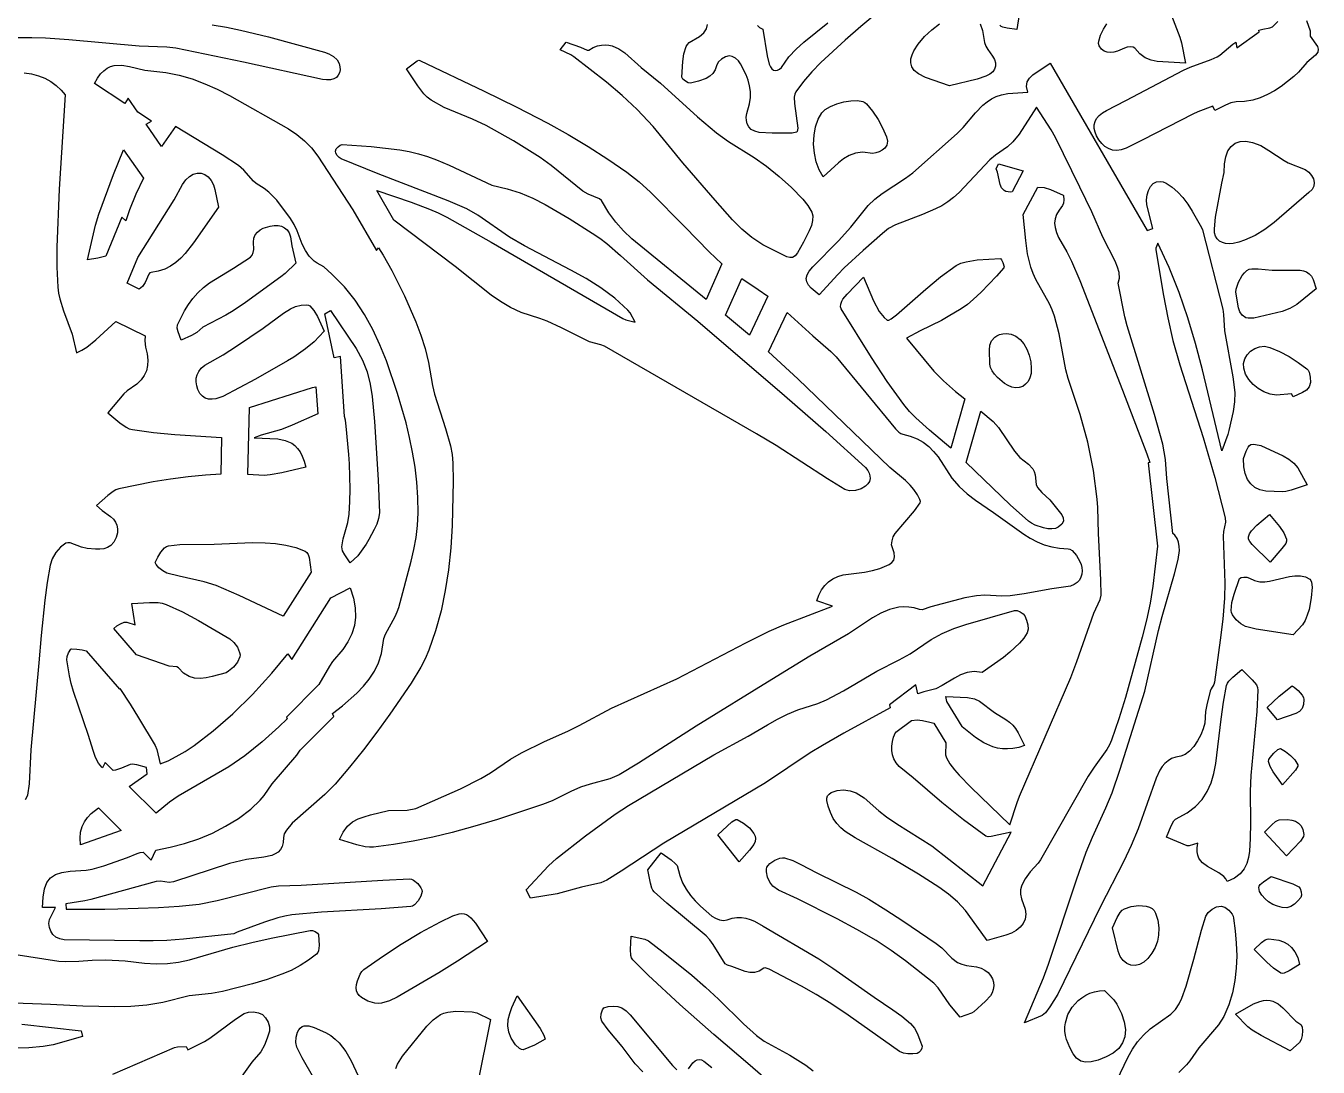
# Model space of a CAD drawing. Header units: centimetres. Extents: x 3.3 to 18.4, y 1.6 to 29.8.
# Drawn here: x 10.59 to 18.36, y 12.66 to 18.92 of the extents above; entities that cross this region are included whole.
import ezdxf

# ---------------------------------------------------------------- set-up
doc = ezdxf.new("R2010")
doc.units = ezdxf.units.CM
doc.layers.add('CUT', color=7, linetype='Continuous')

msp = doc.modelspace()

# ---------------------------------------------------------------- linework, layer by layer
at = {"layer": 'CUT'}
for points in [[(17.386929, 19.208601), (17.524216, 18.850895), (17.534349, 18.816867), (17.558111, 18.695972), (17.388584, 18.705497), (17.350855, 18.713049), (17.315609, 18.727305), (17.283157, 18.750586), (17.253812, 18.78521), (17.243642, 18.790849), (17.226684, 18.792685), (17.207831, 18.790998), (17.191975, 18.786067), (17.14879, 18.767396), (17.127255, 18.76144), (17.106404, 18.758881), (17.086719, 18.760573), (17.068685, 18.767373), (17.052784, 18.780137), (17.039499, 18.799722), (17.035972, 18.812474), (17.036315, 18.827875), (17.046171, 18.863496), (17.064181, 18.900327), (17.085457, 18.932109)], [(15.701507, 18.995062), (15.60582, 18.916225), (15.512413, 18.834432), (15.364563, 18.698337), (15.310879, 18.642919), (15.260836, 18.584592), (15.215864, 18.523054), (15.209192, 18.508479), (15.206141, 18.491485), (15.207731, 18.452392), (15.227365, 18.30348), (15.223526, 18.284589), (15.219878, 18.280626), (15.194127, 18.27469), (15.171035, 18.273863), (15.07215, 18.273712), (14.995595, 18.278758), (14.968149, 18.285475), (14.947305, 18.296946), (14.932439, 18.312221), (14.922928, 18.330347), (14.918147, 18.350373), (14.917472, 18.371347), (14.92028, 18.392317), (14.936966, 18.450857), (14.942215, 18.487948), (14.942247, 18.523785), (14.937613, 18.558551), (14.928866, 18.592424), (14.916557, 18.625587), (14.883463, 18.690505), (14.869946, 18.708274), (14.851844, 18.724511), (14.8322, 18.735976), (14.814057, 18.739428), (14.791925, 18.733154), (14.769196, 18.72019), (14.750488, 18.703259), (14.740421, 18.685082), (14.73023, 18.655689), (14.715766, 18.63308), (14.697788, 18.616084), (14.677052, 18.60353), (14.63034, 18.587067), (14.581691, 18.574326), (14.568097, 18.576599), (14.551092, 18.586307), (14.536635, 18.599048), (14.530685, 18.610418), (14.534887, 18.705419), (14.541819, 18.751722), (14.555404, 18.795157), (14.563251, 18.807762), (14.574534, 18.818732), (14.635616, 18.85635), (14.662837, 18.87847), (14.677546, 18.901569), (14.684171, 18.927226)], [(16.557312, 18.986836), (16.544377, 18.896827), (16.486171, 18.904744), (16.459772, 18.910862), (16.449202, 18.916024), (16.441131, 18.923182)], [(11.70655, 18.925408), (11.791776, 18.911423), (11.876566, 18.894318), (12.045153, 18.853229), (12.380524, 18.76088), (12.407692, 18.750502), (12.434498, 18.734384), (12.456629, 18.714381), (12.469775, 18.692346), (12.474276, 18.672724), (12.474917, 18.654071), (12.471623, 18.636964), (12.464319, 18.621977), (12.45293, 18.609687), (12.437379, 18.60067), (12.417591, 18.595501), (12.393492, 18.594756), (12.370135, 18.597723), (11.89374, 18.701229), (11.486361, 18.785134), (11.432229, 18.792148), (11.266572, 18.797522), (10.844476, 18.835226), (10.703629, 18.84516), (10.621434, 18.847846), (10.539015, 18.847098)], [(14.983819, 18.921666), (14.997216, 18.909478), (15.017604, 18.899865), (15.043204, 18.739521), (15.055103, 18.690007), (15.062043, 18.67292), (15.071156, 18.660924), (15.081835, 18.653762), (15.093473, 18.651174), (15.105463, 18.652903), (15.117198, 18.65869), (15.12807, 18.668277), (15.173604, 18.733727), (15.21633, 18.779646), (15.263413, 18.821043), (15.408412, 18.936919)], [(16.323014, 18.931246), (16.337473, 18.891028), (16.349689, 18.819879), (16.357609, 18.797648), (16.368707, 18.776824), (16.398598, 18.738051), (16.409634, 18.71723), (16.415305, 18.696829), (16.415472, 18.677298), (16.409995, 18.659091), (16.398735, 18.642657), (16.381552, 18.628447), (16.358307, 18.616915), (16.304575, 18.599042), (16.13919, 18.558128), (15.994774, 18.608323), (15.95191, 18.630797), (15.926905, 18.651441), (15.912151, 18.67385), (15.906088, 18.697399), (15.90716, 18.721465), (15.913808, 18.745422), (15.924475, 18.768647), (15.951634, 18.810402), (15.989167, 18.854826), (16.031979, 18.895684), (16.078606, 18.932506)], [(18.286386, 18.952108), (18.307367, 18.888756), (18.307078, 18.857677), (18.35139, 18.795243), (18.355752, 18.779043), (18.352859, 18.761943), (18.340428, 18.743609), (18.287603, 18.699357), (18.236963, 18.640896), (18.209473, 18.614307), (18.132492, 18.555413), (18.092607, 18.529006), (18.051219, 18.505766), (18.007898, 18.486548), (17.962215, 18.472209), (17.91374, 18.463603), (17.862043, 18.461588), (17.830434, 18.456705), (17.798579, 18.443429), (17.734695, 18.410958), (17.721867, 18.43692), (17.631721, 18.402091), (17.602577, 18.388685), (17.302217, 18.233628), (17.201182, 18.183878), (17.17199, 18.173328), (17.144515, 18.169802), (17.118904, 18.172611), (17.095305, 18.181065), (17.073864, 18.194476), (17.054728, 18.212154), (17.038045, 18.233409), (17.023962, 18.257552), (17.014492, 18.280514), (17.009594, 18.302675), (17.009402, 18.323903), (17.014054, 18.344064), (17.023686, 18.363025), (17.038434, 18.380654), (17.058435, 18.396816), (17.083824, 18.411379), (17.200027, 18.470251), (17.545444, 18.653504), (17.586243, 18.671649), (17.713414, 18.716932), (17.748933, 18.733263), (17.765506, 18.743439), (17.842578, 18.809591), (17.860189, 18.821534), (17.867775, 18.788123), (18.002078, 18.882977), (17.999763, 18.89322), (18.022296, 18.899676), (18.064393, 18.907008), (18.081318, 18.914455), (18.113477, 18.944725)], [(10.575258, 18.636984), (10.619404, 18.630953), (10.661176, 18.619821), (10.700206, 18.60405), (10.736126, 18.584097), (10.768569, 18.560424), (10.797167, 18.533491), (10.821552, 18.503756), (10.785726, 17.936552), (10.7724, 17.588134), (10.771849, 17.468012), (10.777483, 17.348409), (10.782221, 17.312488), (10.79012, 17.27683), (10.812518, 17.206049), (10.863517, 17.064791), (10.89045, 16.953201), (10.922004, 16.969047), (10.951658, 16.987567), (11.006749, 17.03072), (11.126582, 17.141846), (11.303502, 17.054325), (11.300466, 17.025751), (11.304985, 16.986242), (11.314202, 16.946297), (11.318494, 16.909727), (11.317459, 16.876167), (11.310699, 16.845255), (11.297814, 16.816625), (11.278403, 16.789914), (11.252067, 16.764757), (11.195703, 16.724603), (11.175555, 16.705484), (11.078882, 16.591447), (11.151344, 16.531292), (11.188208, 16.505358), (11.207249, 16.496368), (11.226866, 16.491151), (11.353852, 16.474689), (11.481524, 16.462682), (11.762883, 16.443209), (11.757115, 16.222876), (11.665534, 16.218189), (11.560574, 16.208017), (11.456106, 16.193824), (11.35203, 16.176355), (11.144651, 16.134576), (11.127286, 16.128892), (11.11053, 16.119963), (11.077912, 16.094969), (11.009705, 16.034671), (11.043939, 16.003864), (11.095493, 15.968824), (11.111885, 15.952884), (11.124722, 15.935278), (11.133421, 15.915743), (11.137401, 15.894016), (11.136082, 15.869831), (11.12888, 15.842926), (11.114896, 15.814705), (11.097352, 15.794896), (11.076908, 15.782137), (11.05422, 15.77507), (11.029947, 15.772333), (11.004746, 15.772568), (10.954192, 15.776512), (10.919299, 15.784957), (10.851403, 15.809996), (10.837703, 15.8111), (10.8263, 15.80779), (10.794407, 15.783567), (10.765912, 15.751383), (10.743765, 15.714693), (10.730917, 15.676951), (10.713271, 15.571727), (10.699715, 15.465706), (10.676972, 15.252883), (10.664568, 15.087767), (10.616037, 14.565996), (10.605315, 14.360139), (10.595162, 14.292994), (10.589975, 14.278658), (10.581261, 14.265078)], [(17.142438, 12.573006), (17.212681, 12.719035), (17.238497, 12.765833), (17.268798, 12.810162), (17.304692, 12.850328), (17.345759, 12.886747), (17.470687, 12.97534), (17.498029, 13.004736), (17.519448, 13.037072), (17.536243, 13.071676), (17.561156, 13.145008), (17.608593, 13.305598), (17.653593, 13.479985), (17.679704, 13.565946), (17.693853, 13.587695), (17.717708, 13.607283), (17.745535, 13.621254), (17.771597, 13.626154), (17.794364, 13.618481), (17.818265, 13.60032), (17.837864, 13.57688), (17.844352, 13.56481), (17.847726, 13.553374), (17.857378, 13.477781), (17.863751, 13.402252), (17.866035, 13.326981), (17.863425, 13.252167), (17.855112, 13.178006), (17.84029, 13.104695), (17.818149, 13.032431), (17.787883, 12.961411), (17.756946, 12.91122), (17.638397, 12.773104), (17.584016, 12.695396), (17.56426, 12.671009), (17.517318, 12.624397)], [(10.513173, 13.337254), (10.782864, 13.294431), (10.822646, 13.292522), (10.903275, 13.294858), (10.984571, 13.300292), (11.065631, 13.302691), (11.182326, 13.296382), (11.298578, 13.283068), (11.368243, 13.277867), (11.436387, 13.28043), (11.503309, 13.289323), (11.569308, 13.30311), (11.830064, 13.378493), (11.945015, 13.40763), (12.060998, 13.433013), (12.294091, 13.479197), (12.308383, 13.478152), (12.32481, 13.472148), (12.338453, 13.463813), (12.344391, 13.455776), (12.348398, 13.387986), (12.345242, 13.357499), (12.340837, 13.345646), (12.333962, 13.337022), (12.285876, 13.300605), (12.234585, 13.267699), (12.180826, 13.239072), (12.125329, 13.215492), (12.037342, 13.18506), (11.94806, 13.158014), (11.767282, 13.111727), (11.701477, 13.100671), (11.568166, 13.086149), (11.408217, 13.046735), (11.312376, 13.030726), (11.216317, 13.022057), (11.120077, 13.019161), (10.927203, 13.024419), (10.734056, 13.033969), (10.186191, 13.054304)], [(15.049063, 12.57321), (14.94139, 12.667795), (14.722978, 12.85356), (14.517638, 13.033723), (14.327256, 13.210199), (14.235735, 13.301986), (14.228056, 13.313695), (14.223621, 13.328527), (14.221585, 13.364768), (14.22456, 13.444033), (14.306591, 13.427789), (14.32921, 13.416142), (14.416856, 13.348907), (14.58895, 13.210285), (14.672601, 13.138219), (14.749697, 13.066267), (14.900036, 12.918034), (14.978029, 12.847237), (15.024713, 12.81375), (15.178505, 12.728843), (15.275291, 12.668144), (15.319892, 12.634223)], [(11.107774, 12.615765), (11.479978, 12.774422), (11.496468, 12.778769), (11.550428, 12.78083), (11.559667, 12.761011), (11.65997, 12.812299), (11.691803, 12.831779), (11.845785, 12.944878), (11.899197, 12.978802), (11.924484, 12.987243), (11.954738, 12.988845), (11.984761, 12.984039), (12.009356, 12.973253), (12.027476, 12.954601), (12.041877, 12.928227), (12.050116, 12.899606), (12.04975, 12.874213), (12.03702, 12.831509), (12.019752, 12.789387), (11.997702, 12.750176), (11.945093, 12.686225), (11.874229, 12.588146)], [(12.810909, 12.649848), (12.820838, 12.674526), (12.8504, 12.722735), (12.995552, 12.903209), (13.035152, 12.942551), (13.079173, 12.973497), (13.099607, 12.982501), (13.12183, 12.988634), (13.170017, 12.994072), (13.269975, 12.990165), (13.297826, 12.984059), (13.380168, 12.943085), (13.298549, 12.544605)], [(14.296227, 12.628265), (14.249973, 12.676079), (14.170746, 12.781475), (14.087525, 12.881959), (14.048511, 12.933985), (14.04361, 12.953139), (14.045394, 12.978737), (14.051881, 13.001991), (14.061091, 13.014113), (14.087572, 13.021391), (14.116304, 13.024654), (14.144315, 13.0228), (14.168628, 13.014725), (14.195087, 12.996161), (14.218846, 12.972457), (14.473119, 12.667), (14.500078, 12.641942)], [(10.561678, 12.916474), (10.917622, 12.875887), (10.926041, 12.840733), (10.749358, 12.790604), (10.689748, 12.780392), (10.603063, 12.773409), (10.143921, 12.762559)], [(12.317334, 12.591485), (12.245944, 12.71355), (12.21504, 12.776742), (12.209007, 12.804491), (12.210909, 12.837153), (12.219745, 12.868347), (12.226451, 12.8814), (12.234517, 12.891693), (12.24635, 12.900704), (12.259113, 12.905572), (12.287335, 12.905288), (12.318985, 12.895673), (12.388129, 12.865448), (12.418432, 12.846788), (12.445203, 12.825829), (12.468868, 12.802825), (12.508581, 12.751697), (12.540983, 12.695437), (12.597486, 12.575652)], [(14.570242, 12.647437), (14.596554, 12.683129), (14.60948, 12.69533), (14.622214, 12.701826), (14.634953, 12.703244), (14.647895, 12.700209), (14.661237, 12.693347), (14.70936, 12.654359)]]:
    msp.add_lwpolyline(points, dxfattribs=at)
for points in [[(14.186104, 18.757057), (14.285385, 18.669707), (14.400536, 18.573855), (14.623795, 18.373154), (14.737864, 18.275792), (14.810873, 18.223333), (14.964957, 18.128351), (15.038066, 18.075991), (15.11506, 18.013346), (15.19001, 17.947381), (15.257429, 17.876242), (15.286601, 17.838153), (15.311834, 17.798076), (15.318008, 17.776323), (15.316406, 17.749589), (15.308491, 17.719136), (15.295724, 17.686221), (15.261482, 17.618051), (15.225375, 17.555158), (15.210738, 17.536507), (15.194919, 17.527265), (15.178172, 17.525591), (15.160751, 17.529644), (15.124898, 17.547576), (15.016351, 17.602538), (14.950506, 17.646613), (14.890445, 17.697001), (14.834763, 17.752139), (14.730918, 17.870414), (14.535206, 18.095013), (14.356837, 18.313336), (14.262176, 18.417064), (14.17193, 18.501237), (14.076412, 18.580196), (13.880514, 18.73306), (13.861402, 18.745775), (13.797398, 18.775574), (13.834335, 18.820922), (13.919934, 18.790493), (13.96078, 18.772819), (13.970224, 18.773541), (13.997049, 18.788372), (14.022425, 18.798449), (14.04646, 18.80418), (14.06926, 18.805976), (14.090932, 18.804247), (14.111582, 18.799402), (14.150246, 18.782003)], [(11.180123, 18.452527), (10.997679, 18.573304), (11.01538, 18.604896), (11.034103, 18.630218), (11.053744, 18.649843), (11.074198, 18.664346), (11.095361, 18.674302), (11.11713, 18.680283), (11.162065, 18.682623), (11.208171, 18.675959), (11.300558, 18.654), (11.427999, 18.639451), (11.508243, 18.623229), (11.586224, 18.600229), (11.662261, 18.571453), (11.736671, 18.537904), (11.809774, 18.500584), (12.164214, 18.299867), (12.214049, 18.266414), (12.260902, 18.228899), (12.303858, 18.186044), (12.342001, 18.136569), (12.552416, 17.81209), (12.693787, 17.567917), (12.705762, 17.584358), (12.733781, 17.54122), (12.786472, 17.448075), (12.862409, 17.295509), (12.930908, 17.139836), (12.960427, 17.060004), (12.985756, 16.978399), (13.006121, 16.894688), (13.0297, 16.755884), (13.042069, 16.703707), (13.107936, 16.497007), (13.138285, 16.392927), (13.148124, 16.341365), (13.153332, 16.288535), (13.154403, 16.182129), (13.147896, 15.914115), (13.140746, 15.780494), (13.126994, 15.647787), (13.10761, 15.524544), (13.082223, 15.401823), (13.049554, 15.281198), (13.008326, 15.164241), (12.985975, 15.113174), (12.960656, 15.063191), (12.903082, 14.965981), (12.773983, 14.779077), (12.695641, 14.671176), (12.614748, 14.565028), (12.531167, 14.461027), (12.444762, 14.359563), (12.384229, 14.297377), (12.187281, 14.124007), (12.151776, 14.082992), (12.139323, 14.05996), (12.134614, 14.037416), (12.132677, 14.008068), (12.126439, 13.984189), (12.116213, 13.965156), (12.102315, 13.950343), (12.085058, 13.939128), (12.064757, 13.930885), (12.016277, 13.920822), (11.912318, 13.905487), (11.810253, 13.882266), (11.472879, 13.770917), (11.448004, 13.768543), (11.3948, 13.775322), (11.369455, 13.773646), (10.976415, 13.665762), (10.939358, 13.657276), (10.826438, 13.63843), (10.827703, 13.608158), (11.06069, 13.607122), (11.138272, 13.608892), (11.383937, 13.617227), (11.506398, 13.624785), (11.627997, 13.638264), (11.736673, 13.658939), (12.059917, 13.742136), (12.104515, 13.748355), (12.241814, 13.751293), (12.731427, 13.782021), (12.894733, 13.789183), (12.905268, 13.787198), (12.917177, 13.781212), (12.941605, 13.760944), (12.960995, 13.7358), (12.966605, 13.723719), (12.968322, 13.713202), (12.960692, 13.685597), (12.943644, 13.656537), (12.921868, 13.633159), (12.910672, 13.625831), (12.900054, 13.6226), (12.721049, 13.609797), (12.362672, 13.588859), (12.184163, 13.57258), (12.142532, 13.565962), (12.101268, 13.556103), (12.019522, 13.529528), (11.856898, 13.469001), (11.835809, 13.45932), (11.533405, 13.426956), (11.43241, 13.419464), (11.351447, 13.416945), (11.27031, 13.417477), (10.815248, 13.423519), (10.789177, 13.427869), (10.766737, 13.438546), (10.748485, 13.454374), (10.734979, 13.474178), (10.726774, 13.49678), (10.724429, 13.521004), (10.728501, 13.545674), (10.762923, 13.616388), (10.686519, 13.616388), (10.689763, 13.67909), (10.698013, 13.728794), (10.712355, 13.767016), (10.73388, 13.795272), (10.763674, 13.815075), (10.802826, 13.827942), (10.852425, 13.835387), (10.94915, 13.841991), (10.984643, 13.848478), (11.055399, 13.868753), (11.196458, 13.917753), (11.254098, 13.942471), (11.273649, 13.947415), (11.291566, 13.950127), (11.339661, 13.902423), (11.367852, 13.961865), (11.453057, 13.979196), (11.539952, 14.002156), (11.624685, 14.030535), (11.707039, 14.064864), (11.786795, 14.105673), (11.863738, 14.153491), (11.93765, 14.208849), (11.994221, 14.261801), (12.019299, 14.291404), (12.066761, 14.360395), (12.214964, 14.533109), (12.234554, 14.562639), (12.436486, 14.766572), (12.429444, 14.783687), (12.488579, 14.829742), (12.575699, 14.906898), (12.615239, 14.947639), (12.650783, 14.990994), (12.681347, 15.037842), (12.705942, 15.089061), (12.723583, 15.14553), (12.738334, 15.235337), (12.748063, 15.262042), (12.806352, 15.36767), (12.818917, 15.394737), (12.827938, 15.422451), (12.9026, 15.700089), (12.918876, 15.770349), (12.932023, 15.841804), (12.940956, 15.914883), (12.944588, 15.990014), (12.9429, 16.083694), (12.936537, 16.17575), (12.925862, 16.266434), (12.911234, 16.355999), (12.893015, 16.444698), (12.871564, 16.532784), (12.820413, 16.708129), (12.753038, 16.904932), (12.714601, 17.000675), (12.671361, 17.093757), (12.622092, 17.18351), (12.565566, 17.269267), (12.500556, 17.350361), (12.425835, 17.426125), (12.377364, 17.469991), (12.338033, 17.491386), (12.319446, 17.504073), (12.28912, 17.533958), (12.265991, 17.568598), (12.247738, 17.606481), (12.216577, 17.685924), (12.199029, 17.724458), (12.177075, 17.760183), (12.094065, 17.870833), (12.046292, 17.919191), (12.018609, 17.940567), (11.970275, 17.971095), (11.954489, 17.985147), (11.896724, 18.051648), (11.86446, 18.079887), (11.765859, 18.143333), (11.485159, 18.313943), (11.400964, 18.194938), (11.308416, 18.328296), (11.340511, 18.346352), (11.257962, 18.400998), (11.200598, 18.483658)], [(14.090418, 17.795734), (14.046731, 17.870197), (14.034611, 17.879358), (13.966596, 17.907319), (13.934473, 17.924431), (13.743099, 18.079109), (13.677223, 18.127531), (13.518228, 18.228407), (13.353376, 18.319479), (13.270139, 18.357728), (13.101121, 18.428876), (13.021877, 18.472537), (12.999319, 18.489778), (12.978871, 18.510283), (12.942439, 18.558198), (12.874366, 18.661437), (12.939103, 18.709349), (12.947512, 18.712288), (12.95423, 18.711639), (13.341062, 18.527212), (13.533058, 18.432145), (13.723292, 18.333739), (13.845866, 18.266008), (13.966344, 18.194184), (14.084464, 18.118538), (14.199957, 18.039341), (14.27266, 17.982037), (14.341273, 17.91892), (14.547914, 17.711518), (14.694851, 17.559941), (14.771108, 17.489203), (14.675787, 17.273732), (14.229218, 17.639615), (14.178759, 17.687288), (14.13209, 17.738916)], [(17.541924, 17.886335), (17.57154, 17.847614), (17.597717, 17.805896), (17.655029, 17.706759), (17.660686, 17.6927), (17.782887, 17.214985), (17.787478, 17.183218), (17.791701, 17.085415), (17.842999, 16.807899), (17.853941, 16.71496), (17.85295, 16.657993), (17.843994, 16.600395), (17.818528, 16.485081), (17.812605, 16.46232), (17.776279, 16.363454), (17.661079, 16.850974), (17.618822, 17.008785), (17.572209, 17.164061), (17.519784, 17.316692), (17.460091, 17.466567), (17.391673, 17.613573), (17.379708, 17.582188), (17.379352, 17.572378), (17.425997, 17.298811), (17.451704, 17.162604), (17.482619, 17.027733), (17.524218, 16.880704), (17.664807, 16.443588), (17.733814, 16.202474), (17.796928, 15.959755), (17.798415, 15.933992), (17.787619, 15.878977), (17.784766, 15.851419), (17.795381, 15.570679), (17.792964, 15.477535), (17.781913, 15.35121), (17.766848, 15.225152), (17.73245, 14.973396), (17.727925, 14.959304), (17.711926, 14.932011), (17.706229, 14.917798), (17.685619, 14.836659), (17.678204, 14.795974), (17.673724, 14.725928), (17.66459, 14.691538), (17.649915, 14.654921), (17.630753, 14.618631), (17.608156, 14.585223), (17.583175, 14.557251), (17.556864, 14.53727), (17.530275, 14.527834), (17.500556, 14.521933), (17.474919, 14.512429), (17.452932, 14.4996), (17.434161, 14.483724), (17.41817, 14.465079), (17.404527, 14.443943), (17.382547, 14.395307), (17.272905, 14.089957), (17.232198, 13.989992), (17.188192, 13.896212), (17.044385, 13.619928), (16.791145, 13.096999), (16.743254, 13.019057), (16.71546, 12.983326), (16.695546, 12.967407), (16.590729, 12.923761), (16.703596, 13.194872), (16.734038, 13.27635), (16.903103, 13.782812), (16.961623, 13.950842), (16.998138, 14.040679), (17.079871, 14.217209), (17.116391, 14.307042), (17.165964, 14.449664), (17.313962, 14.917557), (17.39654, 15.282769), (17.417653, 15.367272), (17.49287, 15.62365), (17.514329, 15.709863), (17.521151, 15.763401), (17.520248, 15.789284), (17.515818, 15.813774), (17.507373, 15.83627), (17.494424, 15.856171), (17.482669, 15.867115), (17.446029, 16.197807), (17.437838, 16.312197), (17.421455, 16.402837), (17.372498, 16.58187), (17.208403, 17.114696), (17.194203, 17.169615), (17.154069, 17.371643), (17.160785, 17.402964), (17.158666, 17.435465), (17.149511, 17.469026), (17.135117, 17.503525), (17.06115, 17.648482), (16.994187, 17.800077), (16.923536, 17.950114), (16.77684, 18.247734), (16.750839, 18.294829), (16.661548, 18.430494), (16.557094, 18.269013), (16.520506, 18.222116), (16.488863, 18.19264), (16.415663, 18.142188), (16.381524, 18.114354), (16.196487, 17.916583), (16.163381, 17.88704), (16.128327, 17.86025), (16.092822, 17.837943), (16.055373, 17.818453), (15.976422, 17.785293), (15.81473, 17.72382), (15.773199, 17.700063), (15.735328, 17.67009), (15.619456, 17.568086), (15.506109, 17.463369), (15.46713, 17.424116), (15.35592, 17.302253), (15.306994, 17.341118), (15.290729, 17.36029), (15.280782, 17.379855), (15.277795, 17.40024), (15.282406, 17.42187), (15.295257, 17.44517), (15.316986, 17.470567), (15.472097, 17.627006), (15.545732, 17.708416), (15.649743, 17.839037), (15.690803, 17.877495), (15.734922, 17.91141), (15.873848, 18.002738), (15.918417, 18.035318), (16.185886, 18.272044), (16.220784, 18.30753), (16.296024, 18.396828), (16.340474, 18.443446), (16.364669, 18.463588), (16.39087, 18.480985), (16.419599, 18.495161), (16.451376, 18.50564), (16.489928, 18.512857), (16.609393, 18.521668), (16.602203, 18.554526), (16.606435, 18.581957), (16.619815, 18.605094), (16.640069, 18.62507), (16.744325, 18.696012), (17.327789, 17.687948), (17.36161, 17.700615), (17.326, 17.842376), (17.324298, 17.87326), (17.327487, 17.902888), (17.335266, 17.929885), (17.347337, 17.95288), (17.363397, 17.970499), (17.383147, 17.981369), (17.406286, 17.984117), (17.424363, 17.980653), (17.442537, 17.973296), (17.478343, 17.949684), (17.51203, 17.918842)], [(15.640275, 18.449966), (15.676843, 18.405629), (15.709296, 18.357114), (15.73713, 18.305706), (15.759841, 18.252691), (15.765486, 18.225446), (15.761676, 18.202899), (15.750607, 18.184824), (15.734478, 18.170998), (15.715484, 18.161197), (15.695823, 18.155197), (15.677692, 18.152775), (15.615679, 18.158879), (15.573813, 18.153822), (15.536546, 18.14038), (15.50274, 18.120401), (15.471251, 18.095731), (15.379287, 18.012055), (15.354993, 18.053692), (15.337395, 18.101729), (15.32646, 18.15388), (15.322156, 18.207862), (15.32445, 18.261388), (15.333311, 18.312174), (15.348705, 18.357935), (15.370601, 18.396386), (15.392388, 18.416927), (15.424172, 18.435422), (15.462656, 18.450914), (15.504548, 18.462451), (15.54655, 18.469079), (15.585369, 18.469843), (15.617709, 18.46379), (15.630419, 18.457909)], [(14.205962, 17.210414), (14.127142, 17.28168), (14.042942, 17.344237), (13.954596, 17.400083), (13.863335, 17.451218), (13.584402, 17.596345), (13.493816, 17.648627), (13.302976, 17.781451), (13.236206, 17.818758), (13.1238, 17.868103), (12.704381, 18.029637), (12.48108, 18.119875), (12.468943, 18.127884), (12.457836, 18.140007), (12.449939, 18.153645), (12.447431, 18.166201), (12.452302, 18.179052), (12.4628, 18.192472), (12.475548, 18.202882), (12.487167, 18.206701), (12.661508, 18.193496), (12.748441, 18.1846), (12.834984, 18.173108), (12.890677, 18.163008), (12.945993, 18.149676), (13.000479, 18.13326), (13.05368, 18.113911), (13.131162, 18.081274), (13.386813, 17.960851), (13.478912, 17.94031), (13.558231, 17.9147), (13.634582, 17.882758), (13.708516, 17.845782), (13.851339, 17.761904), (13.991107, 17.673434), (14.035834, 17.643308), (14.078859, 17.610478), (14.161403, 17.539211), (14.323655, 17.39175), (14.62605, 17.143104), (15.146676, 16.697191), (15.394676, 16.480875), (15.634541, 16.262535), (15.647165, 16.246207), (15.656034, 16.229559), (15.660878, 16.21284), (15.661425, 16.196296), (15.657403, 16.180175), (15.648541, 16.164725), (15.634568, 16.150193), (15.607438, 16.134852), (15.573048, 16.125526), (15.538429, 16.123839), (15.523232, 16.126369), (15.510615, 16.131417), (15.4057, 16.195202), (15.096011, 16.395459), (14.978092, 16.466168), (14.06441, 16.992454), (14.043223, 17.001308), (13.974937, 17.02002), (13.805464, 17.103926), (13.720098, 17.143168), (13.676605, 17.159765), (13.563745, 17.196404), (13.500103, 17.226077), (13.44042, 17.261161), (13.383722, 17.300344), (13.167259, 17.471864), (12.797996, 17.751547), (12.69506, 17.930298), (12.903046, 17.85859), (13.011891, 17.817501), (13.064773, 17.794129), (13.116194, 17.768079), (13.382696, 17.619438), (14.174935, 17.160144), (14.192221, 17.152421), (14.249186, 17.13813), (14.21882, 17.19438)], [(18.277089, 18.054748), (18.299435, 18.039181), (18.316448, 18.020553), (18.32753, 17.999873), (18.332087, 17.978152), (18.329521, 17.956399), (18.319235, 17.935624), (18.300635, 17.916836), (18.090828, 17.735901), (18.035787, 17.694461), (17.977162, 17.658574), (17.913679, 17.630259), (17.879717, 17.619571), (17.844062, 17.611532), (17.820938, 17.609217), (17.799311, 17.610823), (17.77974, 17.616286), (17.762778, 17.625543), (17.748983, 17.63853), (17.73891, 17.655184), (17.733114, 17.675442), (17.732152, 17.69924), (17.739275, 17.768264), (17.776396, 17.974261), (17.791569, 18.038043), (17.792657, 18.088939), (17.799944, 18.13206), (17.813203, 18.167252), (17.832208, 18.194362), (17.856733, 18.213235), (17.886552, 18.223717), (17.921439, 18.225654), (17.961167, 18.218893), (18.010873, 18.19918), (18.058265, 18.170813), (18.152166, 18.109208), (18.175739, 18.096627)], [(10.956776, 17.511579), (11.004751, 17.721788), (11.024858, 17.78786), (11.111959, 18.025347), (11.173109, 18.174481), (11.293024, 18.002721), (11.247805, 17.908026), (11.208089, 17.813114), (11.186769, 17.747393), (11.16308, 17.768665), (11.065861, 17.534859), (11.017865, 17.522949)], [(11.287384, 17.352869), (11.267667, 17.336795), (11.19565, 17.372893), (11.258919, 17.525793), (11.476954, 17.872655), (11.527927, 17.96447), (11.547586, 17.992897), (11.568574, 18.01381), (11.591517, 18.027259), (11.615405, 18.03345), (11.639231, 18.032588), (11.661984, 18.02488), (11.682656, 18.010531), (11.700237, 17.989748), (11.713719, 17.962736), (11.72184, 17.93606), (11.743702, 17.828328), (11.593959, 17.614041), (11.54412, 17.550519), (11.517043, 17.521859), (11.487803, 17.49617), (11.455858, 17.474128), (11.420664, 17.456409), (11.381678, 17.443691), (11.338355, 17.436651), (11.331672, 17.433566), (11.325591, 17.426249), (11.302161, 17.375873)], [(16.428578, 18.039302), (16.41919, 18.060308), (16.434379, 18.088866), (16.58168, 18.047288), (16.515461, 17.920843), (16.505336, 17.919918), (16.477313, 17.924056), (16.467027, 17.929355), (16.452391, 17.945123), (16.443652, 17.966065)], [(15.440362, 14.152278), (15.422652, 14.187994), (15.408697, 14.225768), (15.401654, 14.259969), (15.402259, 14.275052), (15.406433, 14.288426), (15.414791, 14.299821), (15.427945, 14.308965), (15.462747, 14.320391), (15.502753, 14.324016), (15.542666, 14.319791), (15.577191, 14.307667), (15.625211, 14.27608), (15.713927, 14.199096), (15.759834, 14.162637), (15.822776, 14.120342), (16.033695, 13.987354), (16.340382, 13.746618), (16.509527, 14.069838), (16.390074, 14.04372), (16.371315, 14.041693), (16.356873, 14.045701), (16.223161, 14.144967), (16.092742, 14.248658), (15.920418, 14.398063), (15.836338, 14.465992), (15.81763, 14.488284), (15.804328, 14.511742), (15.795985, 14.536244), (15.792157, 14.561665), (15.792395, 14.587883), (15.796253, 14.614775), (15.803285, 14.642217), (15.814291, 14.670439), (15.816581, 14.674239), (15.817229, 14.671515), (15.911651, 14.742758), (15.944869, 14.74494), (15.976334, 14.741765), (16.020705, 14.732844), (16.044803, 14.725094), (16.117236, 14.608127), (16.115787, 14.534789), (16.120976, 14.517023), (16.140928, 14.48055), (16.168516, 14.445008), (16.197581, 14.41302), (16.267712, 14.341177), (16.502674, 14.114059), (16.54662, 14.248903), (16.561021, 14.286007), (16.868241, 15.00133), (16.905237, 15.096862), (17.006154, 15.387646), (17.045177, 15.468798), (17.050207, 15.495681), (17.048541, 15.588599), (17.034425, 15.867384), (17.031353, 16.022274), (17.027893, 16.073649), (17.005084, 16.245675), (16.971065, 16.415), (16.925762, 16.582004), (16.852003, 16.798434), (16.838426, 16.851103), (16.798099, 17.067241), (16.771467, 17.173297), (16.757181, 17.21144), (16.739695, 17.248568), (16.659211, 17.393715), (16.641822, 17.430857), (16.627674, 17.469019), (16.608629, 17.547789), (16.597285, 17.628979), (16.582894, 17.784004), (16.669466, 17.949966), (16.707839, 17.94665), (16.746414, 17.935092), (16.822157, 17.901531), (16.824603, 17.898413), (16.827357, 17.873904), (16.824856, 17.853667), (16.818402, 17.838462), (16.797961, 17.81094), (16.783393, 17.784557), (16.774594, 17.758675), (16.771458, 17.732652), (16.773882, 17.705849), (16.781761, 17.677627), (16.794991, 17.647346), (16.844426, 17.559972), (16.872549, 17.503828), (16.922563, 17.387731), (17.179162, 16.727882), (17.326034, 16.345331), (17.342743, 16.294212), (17.333803, 16.290631), (17.389423, 15.790135), (17.362029, 15.550504), (17.34547, 15.4473), (17.323032, 15.344785), (17.296961, 15.242861), (17.196997, 14.880525), (17.157258, 14.751192), (17.113297, 14.623429), (17.100786, 14.594717), (17.085331, 14.567135), (17.009145, 14.46192), (16.972994, 14.40804), (16.686253, 13.903547), (16.672788, 13.884471), (16.62451, 13.831586), (16.593678, 13.789559), (16.581207, 13.768286), (16.571864, 13.746171), (16.566522, 13.722713), (16.566054, 13.69741), (16.571332, 13.669759), (16.594759, 13.607061), (16.598031, 13.57644), (16.593656, 13.547832), (16.582242, 13.521675), (16.564398, 13.498407), (16.540731, 13.478464), (16.51185, 13.462285), (16.478364, 13.450307), (16.365547, 13.419643), (16.278393, 13.541528), (16.23469, 13.598721), (16.187023, 13.65077), (16.133041, 13.697674), (16.074874, 13.740333), (15.952881, 13.818419), (15.794148, 13.911644), (15.571549, 14.036342), (15.512768, 14.073901), (15.485975, 14.09616), (15.461655, 14.121976)], [(11.582318, 17.056741), (11.519899, 17.0298), (11.501957, 17.078716), (11.495784, 17.101999), (11.497624, 17.121918), (11.538658, 17.204844), (11.563009, 17.243403), (11.590153, 17.279774), (11.620266, 17.313768), (11.653526, 17.345194), (11.690111, 17.373863), (11.834496, 17.462137), (11.935917, 17.529097), (11.945616, 17.540207), (11.952635, 17.556251), (11.956291, 17.57398), (11.953385, 17.61855), (11.956661, 17.642536), (11.964961, 17.66249), (11.977516, 17.678799), (11.993557, 17.691847), (12.012315, 17.70202), (12.054911, 17.715283), (12.079057, 17.718701), (12.101669, 17.718393), (12.122324, 17.714092), (12.140596, 17.705528), (12.156061, 17.692433), (12.168294, 17.674538), (12.176871, 17.651575), (12.185032, 17.595599), (12.208986, 17.491641), (12.144867, 17.430125), (12.119436, 17.409431), (11.905812, 17.255065), (11.833005, 17.205989), (11.788351, 17.179205), (11.649105, 17.106744), (11.614524, 17.076156)], [(16.238652, 17.50131), (16.305471, 17.511643), (16.445433, 17.520027), (16.451769, 17.5127), (16.460032, 17.495464), (16.466943, 17.469389), (16.465706, 17.464834), (16.42168, 17.415135), (16.330252, 17.318785), (16.28205, 17.273292), (16.247082, 17.244577), (16.209809, 17.218355), (16.13178, 17.170835), (16.090326, 17.148336), (15.9629, 17.086076), (15.879867, 17.040444), (16.044863, 16.843592), (16.102932, 16.783991), (16.175449, 16.720786), (16.231666, 16.676462), (16.146249, 16.37919), (16.018179, 16.487911), (15.936865, 16.56134), (15.899283, 16.600423), (15.86468, 16.641825), (15.764262, 16.780843), (15.670005, 16.92459), (15.487914, 17.216807), (15.484509, 17.229624), (15.485924, 17.246186), (15.49103, 17.263027), (15.498696, 17.276682), (15.52311, 17.305621), (15.621302, 17.408263), (15.683055, 17.264924), (15.715643, 17.202215), (15.74704, 17.165123), (15.765227, 17.149744), (15.774403, 17.150454), (15.789091, 17.158113), (15.820245, 17.180831), (15.996, 17.335999), (16.08564, 17.410673), (16.180219, 17.477454), (16.208093, 17.491514)], [(17.876621, 17.224691), (17.860061, 17.317226), (17.862, 17.33672), (17.875873, 17.378653), (17.899327, 17.418294), (17.913241, 17.434921), (17.927863, 17.448176), (17.941404, 17.45526), (17.957636, 17.458779), (17.9958, 17.458316), (18.078358, 17.44977), (18.248033, 17.450643), (18.268537, 17.447151), (18.2864, 17.439956), (18.30186, 17.428759), (18.315152, 17.41326), (18.326514, 17.393162), (18.344394, 17.337973), (18.228232, 17.243474), (18.186275, 17.218682), (18.13965, 17.2009), (17.968922, 17.16102), (17.933998, 17.160549), (17.920325, 17.164387), (17.899389, 17.178644), (17.885444, 17.199581)], [(14.936143, 17.059599), (14.792066, 17.179466), (14.890297, 17.400744), (14.988674, 17.334948), (15.04654, 17.292944)], [(11.646808, 16.692153), (11.631818, 16.708879), (11.620393, 16.731881), (11.613437, 16.755561), (11.609986, 16.778512), (11.61048, 16.800615), (11.61536, 16.821748), (11.625066, 16.84179), (11.640039, 16.860621), (11.660718, 16.87812), (11.771285, 16.941061), (11.852425, 16.993085), (12.012003, 17.102145), (12.134383, 17.191704), (12.177104, 17.217873), (12.206802, 17.230713), (12.240499, 17.239819), (12.271601, 17.242261), (12.284118, 17.240067), (12.293513, 17.235108), (12.318032, 17.206768), (12.338152, 17.170739), (12.379999, 17.08274), (12.318817, 17.018951), (12.266021, 16.97645), (12.196106, 16.926673), (12.159681, 16.904304), (11.966295, 16.794756), (11.769871, 16.691075), (11.727512, 16.676392), (11.705716, 16.673821), (11.684503, 16.675204), (11.664618, 16.681121)], [(12.383838, 17.187642), (12.41797, 17.206759), (12.571594, 16.978765), (12.609626, 16.909623), (12.637213, 16.838331), (12.656257, 16.765287), (12.668658, 16.690887), (12.681139, 16.539614), (12.704238, 16.189206), (12.711204, 15.990539), (12.706755, 15.957108), (12.695251, 15.923544), (12.679865, 15.890345), (12.6487, 15.829639), (12.631818, 15.80212), (12.581185, 15.733175), (12.535196, 15.689131), (12.503106, 15.737987), (12.490179, 15.762176), (12.485951, 15.785694), (12.494061, 15.835229), (12.520662, 15.933504), (12.528984, 15.983055), (12.533325, 16.058316), (12.534581, 16.133852), (12.531621, 16.285043), (12.528301, 16.34203), (12.512117, 16.512836), (12.50793, 16.547166), (12.501782, 16.569621), (12.477761, 16.931059), (12.43856, 16.923406)], [(13.19808, 14.331305), (13.320323, 14.392643), (13.378598, 14.427154), (13.498966, 14.509199), (13.565935, 14.547845), (13.704047, 14.614951), (13.843614, 14.678016), (13.912404, 14.711612), (14.10608, 14.815517), (14.499507, 14.992713), (14.915467, 15.208778), (15.055189, 15.278552), (15.143614, 15.31778), (15.435954, 15.429286), (15.340986, 15.46184), (15.354198, 15.49645), (15.370406, 15.526831), (15.389688, 15.553033), (15.412119, 15.575106), (15.437778, 15.593099), (15.466739, 15.607061), (15.499082, 15.617042), (15.62896, 15.634282), (15.675186, 15.643124), (15.719739, 15.656363), (15.776653, 15.679908), (15.79246, 15.691583), (15.803919, 15.706554), (15.80937, 15.72565), (15.807152, 15.7497), (15.795605, 15.779535), (15.791384, 15.798945), (15.793841, 15.822585), (15.801381, 15.846353), (15.812409, 15.866148), (15.928533, 16.002359), (15.962127, 16.050635), (15.963841, 16.059216), (15.961378, 16.070742), (15.947076, 16.099485), (15.925531, 16.130575), (15.903051, 16.157724), (15.874265, 16.185608), (15.780356, 16.26267), (15.22698, 16.796199), (15.051302, 16.959053), (15.163499, 17.195359), (15.318205, 17.054821), (15.425666, 16.961976), (15.458015, 16.928056), (15.814718, 16.496634), (15.834868, 16.475617), (15.846397, 16.467524), (15.858322, 16.463248), (15.903469, 16.452817), (15.944245, 16.436414), (15.980984, 16.414819), (16.01402, 16.388811), (16.043688, 16.359169), (16.070324, 16.326672), (16.153593, 16.199272), (16.196949, 16.14963), (16.244722, 16.105766), (16.295734, 16.066137), (16.402752, 15.993416), (16.585157, 15.863427), (16.624833, 15.838757), (16.665931, 15.817139), (16.708826, 15.799268), (16.753892, 15.785841), (16.801506, 15.777555), (16.852042, 15.775105), (16.863537, 15.772123), (16.876141, 15.76366), (16.901784, 15.734927), (16.923181, 15.698172), (16.930477, 15.679682), (16.934542, 15.662663), (16.935961, 15.642025), (16.934234, 15.621995), (16.929026, 15.603117), (16.920003, 15.585931), (16.906831, 15.570979), (16.889174, 15.558805), (16.866699, 15.549949), (16.755041, 15.533937), (16.587725, 15.503976), (16.503747, 15.491722), (16.453161, 15.489993), (16.351013, 15.495326), (16.300846, 15.492183), (16.231895, 15.478904), (16.163525, 15.461851), (16.027229, 15.424837), (15.974387, 15.408285), (15.958967, 15.40936), (15.925936, 15.418492), (15.894247, 15.423495), (15.863793, 15.424734), (15.834467, 15.422573), (15.778766, 15.409509), (15.726283, 15.387217), (15.676155, 15.358613), (15.531295, 15.264075), (15.300176, 15.12851), (15.071124, 14.98933), (14.615443, 14.706825), (14.269919, 14.485218), (14.152546, 14.415272), (14.09755, 14.391192), (13.978236, 14.359337), (13.919498, 14.340803), (13.862362, 14.315486), (13.750258, 14.259333), (13.692621, 14.235971), (13.422266, 14.147337), (13.286067, 14.106378), (13.148977, 14.068935), (13.032025, 14.040904), (12.914023, 14.016744), (12.795292, 13.99666), (12.67615, 13.980855), (12.651594, 13.979972), (12.626632, 13.98239), (12.575701, 13.994226), (12.471295, 14.025613), (12.492578, 14.071313), (12.519204, 14.105953), (12.550117, 14.131527), (12.584261, 14.150027), (12.620579, 14.163447), (12.658014, 14.17378), (12.766897, 14.200173), (12.877416, 14.203456), (12.930623, 14.211751)], [(16.382005, 16.884436), (16.378889, 16.968593), (16.382546, 16.998259), (16.392406, 17.025274), (16.410782, 17.04756), (16.423887, 17.056281), (16.439988, 17.063043), (16.459375, 17.067584), (16.482337, 17.069646), (16.510908, 17.065847), (16.538049, 17.053441), (16.563051, 17.033492), (16.585202, 17.007065), (16.603794, 16.975223), (16.618116, 16.939033), (16.627458, 16.899558), (16.63111, 16.857863), (16.629719, 16.828349), (16.623098, 16.802572), (16.611974, 16.780899), (16.59707, 16.763695), (16.579113, 16.751328), (16.558827, 16.744164), (16.536938, 16.74257), (16.51417, 16.746912), (16.492367, 16.756075), (16.469816, 16.769339), (16.426982, 16.804553), (16.408959, 16.824697), (16.394702, 16.845327), (16.385341, 16.865541)], [(17.974126, 16.979494), (18.002593, 16.989647), (18.033395, 16.992236), (18.065347, 16.985982), (18.124322, 16.961483), (18.181193, 16.930612), (18.235749, 16.895144), (18.287779, 16.856858), (18.295221, 16.848537), (18.301179, 16.836802), (18.30839, 16.806899), (18.308899, 16.774778), (18.302196, 16.748068), (18.285992, 16.729222), (18.261565, 16.714393), (18.206508, 16.687768), (18.196384, 16.707271), (18.104338, 16.699348), (18.066666, 16.705096), (18.029878, 16.718147), (17.995376, 16.737561), (17.964561, 16.762401), (17.938835, 16.791726), (17.919602, 16.824597), (17.908261, 16.860076), (17.90729, 16.888846), (17.914575, 16.916454), (17.928932, 16.941617), (17.949177, 16.963058)], [(12.309636, 16.744799), (12.329822, 16.748904), (12.340716, 16.585649), (12.186718, 16.51705), (12.122959, 16.492057), (11.999582, 16.4585), (11.95818, 16.441912), (12.099867, 16.435517), (12.143931, 16.426822), (12.184187, 16.40896), (12.202468, 16.395487), (12.219296, 16.378399), (12.234504, 16.357253), (12.247924, 16.331609), (12.259389, 16.301024), (12.268733, 16.265058), (12.125449, 16.231412), (12.054369, 16.218614), (12.019201, 16.216045), (11.920353, 16.220917), (11.930852, 16.623589)], [(16.530976, 16.36082), (16.561551, 16.323811), (16.613919, 16.284318), (16.639256, 16.255214), (16.648061, 16.238468), (16.654042, 16.219865), (16.659782, 16.160266), (16.669079, 16.143998), (16.694488, 16.113028), (16.743296, 16.068578), (16.813763, 15.978878), (16.822577, 15.96011), (16.823874, 15.941304), (16.815016, 15.922543), (16.793361, 15.903909), (16.776422, 15.896992), (16.755144, 15.894289), (16.7309, 15.895346), (16.705061, 15.899711), (16.654085, 15.916556), (16.63169, 15.92813), (16.613187, 15.941203), (16.503608, 16.038761), (16.238389, 16.294038), (16.326621, 16.602116), (16.400737, 16.539228), (16.433409, 16.503564)], [(18.233006, 16.260838), (18.289577, 16.160112), (18.193368, 16.127196), (18.160788, 16.11844), (18.141854, 16.116316), (18.041593, 16.121778), (18.005897, 16.129829), (17.975607, 16.144094), (17.950787, 16.164807), (17.931504, 16.192202), (17.917822, 16.226513), (17.909805, 16.267974), (17.90752, 16.316818), (17.92274, 16.361916), (17.934886, 16.386534), (17.942654, 16.395518), (17.951765, 16.400822), (17.965142, 16.403206), (17.979607, 16.402688), (18.010659, 16.395048), (18.145353, 16.333816), (18.179142, 16.313424), (18.209168, 16.289229)], [(18.160741, 15.807338), (18.137949, 15.776391), (18.067724, 15.693446), (17.958534, 15.800736), (17.945057, 15.817521), (17.937226, 15.832562), (17.936267, 15.845779), (17.94339, 15.864645), (17.954965, 15.882465), (17.987619, 15.915869), (18.063965, 15.980081), (18.122921, 15.907936), (18.148854, 15.870888), (18.16608, 15.831448), (18.166025, 15.820239)], [(11.657201, 15.576776), (11.507272, 15.609944), (11.432944, 15.628818), (11.409421, 15.641064), (11.385866, 15.660336), (11.368488, 15.679798), (11.363494, 15.692613), (11.37886, 15.723828), (11.397963, 15.755037), (11.419902, 15.779986), (11.431653, 15.788158), (11.443774, 15.792421), (11.511563, 15.799828), (11.718398, 15.80181), (11.948212, 15.812101), (12.024551, 15.810835), (12.086657, 15.806049), (12.148809, 15.797194), (12.209163, 15.78273), (12.265878, 15.761117), (12.275669, 15.75283), (12.283068, 15.739295), (12.28856, 15.72167), (12.301453, 15.633698), (12.132596, 15.369424), (11.86865, 15.49278), (11.729119, 15.552878)], [(17.927644, 15.603303), (17.942472, 15.598817), (17.973661, 15.583379), (18.004245, 15.576078), (18.034364, 15.575227), (18.064153, 15.579135), (18.182777, 15.608563), (18.215272, 15.611739), (18.249141, 15.611104), (18.280603, 15.605111), (18.305875, 15.59221), (18.312333, 15.584174), (18.316569, 15.572942), (18.319737, 15.543789), (18.314421, 15.479016), (18.301051, 15.408972), (18.290539, 15.374946), (18.276819, 15.342625), (18.261008, 15.317645), (18.205303, 15.258025), (17.983643, 15.291664), (17.918839, 15.307819), (17.889909, 15.322873), (17.862096, 15.34756), (17.841162, 15.376393), (17.835074, 15.390648), (17.832866, 15.403882), (17.837637, 15.452276), (17.849935, 15.500666), (17.883756, 15.596344), (17.892023, 15.601127), (17.90874, 15.60376)], [(11.252087, 14.474291), (11.224432, 14.478683), (11.212228, 14.477878), (11.160137, 14.45443), (11.123916, 14.442994), (11.11048, 14.44177), (11.062732, 14.489498), (11.047314, 14.457433), (11.041834, 14.46092), (11.02178, 14.485), (11.004603, 14.518479), (10.989838, 14.561565), (10.962134, 14.650918), (10.87202, 14.917024), (10.858823, 14.96391), (10.847799, 15.011493), (10.831771, 15.107726), (10.833783, 15.126674), (10.841534, 15.147855), (10.856405, 15.170195), (10.860508, 15.172013), (10.891676, 15.170706), (10.923706, 15.16715), (10.947978, 15.160587), (11.148188, 14.930769), (11.149708, 14.93359), (11.211884, 14.840888), (11.263377, 14.758909), (11.362112, 14.592319), (11.373485, 14.566618), (11.393775, 14.481019), (11.44051, 14.500114), (11.490228, 14.52528), (11.542535, 14.556135), (11.597037, 14.592294), (11.711053, 14.678991), (11.829127, 14.782301), (11.94811, 14.899157), (12.064853, 15.026489), (12.16093, 15.142743), (12.184116, 15.108869), (12.419853, 15.479851), (12.536473, 15.54011), (12.555811, 15.477404), (12.566166, 15.418931), (12.567764, 15.364099), (12.560829, 15.312316), (12.545585, 15.26299), (12.522257, 15.215531), (12.491071, 15.169346), (12.430177, 15.097383), (12.410489, 15.06867), (12.346223, 14.958145), (12.152022, 14.761766), (12.156488, 14.75099), (12.106706, 14.703015), (12.006604, 14.613729), (11.90252, 14.529791), (11.805989, 14.463972), (11.500463, 14.286953), (11.449996, 14.25108), (11.368773, 14.183585), (11.206752, 14.345538), (11.31553, 14.42098), (11.310745, 14.459316)], [(11.873719, 15.13757), (11.872668, 15.125636), (11.857874, 15.093698), (11.83397, 15.062958), (11.804718, 15.038145), (11.789262, 15.02944), (11.7049, 15.005805), (11.66976, 14.998233), (11.634728, 14.994439), (11.600209, 14.996497), (11.566609, 15.006481), (11.534334, 15.026465), (11.503789, 15.058522), (11.493727, 15.064219), (11.446323, 15.069643), (11.25168, 15.13706), (11.114506, 15.295622), (11.133575, 15.311863), (11.155197, 15.324182), (11.177287, 15.333112), (11.192312, 15.333955), (11.242754, 15.316672), (11.222229, 15.446301), (11.32918, 15.452468), (11.381032, 15.451731), (11.405418, 15.44774), (11.428346, 15.440318), (11.526925, 15.394721), (11.623293, 15.34387), (11.811105, 15.232786), (11.835581, 15.2116), (11.857151, 15.182357), (11.87109, 15.151542)], [(14.929482, 14.646995), (15.045101, 14.716164), (15.103976, 14.749268), (15.164615, 14.779719), (15.227809, 14.806269), (15.347902, 14.844931), (15.400204, 14.866858), (15.502147, 14.920618), (15.703007, 15.039164), (15.837167, 15.106692), (15.902566, 15.142652), (16.028286, 15.228881), (16.096059, 15.265019), (16.166209, 15.294465), (16.238094, 15.319018), (16.530128, 15.404302), (16.545328, 15.403855), (16.563943, 15.396219), (16.58111, 15.384229), (16.591963, 15.370719), (16.601906, 15.345568), (16.609213, 15.318135), (16.611429, 15.29175), (16.606095, 15.269742), (16.585411, 15.237264), (16.560156, 15.207056), (16.502316, 15.152774), (16.463115, 15.121583), (16.334884, 15.030558), (16.287198, 15.036797), (16.244983, 15.031258), (16.205795, 15.01682), (16.168544, 14.996642), (16.095506, 14.951703), (16.057542, 14.933261), (15.984851, 14.914634), (15.948822, 14.902898), (15.936375, 14.955513), (15.777919, 14.836817), (15.782292, 14.818429), (15.502971, 14.665579), (15.374846, 14.59236), (15.301698, 14.547174), (15.032109, 14.36606), (14.42111, 14.003591), (14.164989, 13.835549), (14.078324, 13.781759), (14.043465, 13.766371), (13.927053, 13.740151), (13.779224, 13.699653), (13.620826, 13.673733), (13.594661, 13.724086), (13.728502, 13.868542), (13.776662, 13.912405), (13.949907, 14.049253), (14.12929, 14.177941), (14.210056, 14.230429), (14.721522, 14.534904)], [(17.505185, 14.013286), (17.443989, 14.040798), (17.471968, 14.108133), (17.487637, 14.137736), (17.497107, 14.148581), (17.568981, 14.18664), (17.618589, 14.22388), (17.658183, 14.266805), (17.688995, 14.314836), (17.712255, 14.367393), (17.729195, 14.423896), (17.741045, 14.483765), (17.772043, 14.750071), (17.786801, 14.851396), (17.805047, 14.951991), (17.809831, 14.965407), (17.818059, 14.978123), (17.841776, 15.002082), (17.896744, 15.04847), (17.958614, 14.986359), (17.984102, 14.95545), (17.991575, 14.940138), (17.994043, 14.92496), (17.986756, 14.796462), (17.950141, 14.411218), (17.947031, 14.316571), (17.948482, 14.126785), (17.946819, 14.031988), (17.942465, 13.955446), (17.936939, 13.918073), (17.926955, 13.882382), (17.910844, 13.849185), (17.886938, 13.819295), (17.853567, 13.793524), (17.809063, 13.772684), (17.799732, 13.789173), (17.787883, 13.803366), (17.758592, 13.826594), (17.691366, 13.86453), (17.661276, 13.886161), (17.648828, 13.899156), (17.638765, 13.914182), (17.631577, 13.93167), (17.627756, 13.952054), (17.62779, 13.975766), (17.63217, 14.003239), (17.57922, 13.987971), (17.567354, 13.988744)], [(18.268482, 14.837413), (18.258994, 14.813877), (18.24308, 14.796669), (18.221974, 14.78406), (18.110357, 14.74506), (18.048249, 14.820116), (18.120862, 14.888759), (18.199837, 14.94957), (18.212483, 14.942457), (18.236029, 14.921586), (18.259096, 14.894566), (18.266894, 14.881127), (18.270306, 14.869004)], [(16.320338, 14.857199), (16.409174, 14.789164), (16.477534, 14.747781), (16.500725, 14.730956), (16.519393, 14.713544), (16.53564, 14.693174), (16.551571, 14.667472), (16.590889, 14.590581), (16.555075, 14.579627), (16.520953, 14.573059), (16.488401, 14.570549), (16.457301, 14.571766), (16.427534, 14.576381), (16.398979, 14.584064), (16.345033, 14.607315), (16.294507, 14.63888), (16.215067, 14.703574), (16.216118, 14.705422), (16.123345, 14.855904), (16.117923, 14.885771), (16.247656, 14.881181), (16.2887, 14.872598)], [(18.218969, 14.443662), (18.141104, 14.3545), (18.086115, 14.433745), (18.067043, 14.465538), (18.057566, 14.495957), (18.059443, 14.506448), (18.066272, 14.518993), (18.088865, 14.545707), (18.113507, 14.567027), (18.128361, 14.573882), (18.159896, 14.554463), (18.190014, 14.531525), (18.215389, 14.505265), (18.232694, 14.475879), (18.232852, 14.467255)], [(11.159621, 14.081003), (10.914014, 13.99387), (10.911228, 14.034722), (10.914748, 14.071122), (10.923925, 14.10358), (10.938113, 14.132604), (10.956663, 14.158701), (10.978926, 14.182383), (11.022517, 14.216995)], [(14.875458, 13.891436), (14.746108, 14.054978), (14.831305, 14.132298), (14.855011, 14.147347), (14.862949, 14.147261), (14.900274, 14.125024), (14.936318, 14.09568), (14.963353, 14.063218), (14.971078, 14.047065), (14.973653, 14.031628), (14.970594, 14.013906), (14.962863, 13.996284), (14.937462, 13.961254)], [(18.266875, 14.043845), (18.249858, 14.016672), (18.165378, 13.927567), (18.033724, 14.069939), (18.076885, 14.1151), (18.098925, 14.134292), (18.110377, 14.140691), (18.122238, 14.144065), (18.172176, 14.146302), (18.196512, 14.143127), (18.218997, 14.136168), (18.238559, 14.124734), (18.254127, 14.108135), (18.264628, 14.085679), (18.268991, 14.056676)], [(14.731325, 13.553076), (14.755764, 13.543701), (14.780444, 13.539572), (14.801443, 13.542558), (14.831671, 13.552351), (14.860428, 13.557104), (14.887994, 13.557284), (14.914649, 13.553359), (14.940676, 13.545796), (14.966354, 13.535065), (15.017791, 13.505965), (15.352647, 13.309224), (15.437177, 13.253225), (15.68588, 13.077593), (15.798085, 13.002035), (15.852861, 12.962794), (15.904425, 12.92004), (15.927829, 12.891594), (15.94588, 12.857258), (15.960727, 12.820035), (15.974518, 12.782932), (15.973276, 12.771775), (15.965812, 12.757205), (15.955499, 12.744432), (15.945711, 12.738662), (15.917762, 12.737049), (15.889034, 12.737051), (15.861965, 12.74084), (15.838994, 12.750588), (15.530412, 12.969649), (15.426013, 13.040253), (15.338386, 13.093761), (15.248629, 13.143972), (15.055753, 13.247135), (15.031318, 13.254698), (15.023367, 13.253083), (14.994325, 13.235008), (14.966018, 13.227098), (14.938311, 13.22715), (14.911066, 13.232959), (14.830724, 13.262891), (14.803951, 13.269689), (14.790217, 13.278279), (14.717753, 13.395011), (14.698258, 13.422898), (14.675638, 13.44725), (14.439513, 13.644281), (14.362701, 13.71198), (14.3548, 13.72167), (14.348887, 13.73383), (14.34094, 13.76456), (14.325978, 13.844682), (14.405804, 13.945933), (14.466566, 13.903008), (14.492514, 13.880762), (14.501208, 13.868882), (14.517515, 13.808949), (14.534527, 13.765879), (14.556205, 13.726517), (14.581877, 13.690305), (14.610869, 13.656688), (14.64251, 13.625107), (14.711047, 13.565825)], [(15.2247, 13.67026), (15.110146, 13.722091), (15.077297, 13.745182), (15.058543, 13.769161), (15.04451, 13.80053), (15.037886, 13.832751), (15.038192, 13.847136), (15.04136, 13.859281), (15.048471, 13.870716), (15.059233, 13.881961), (15.087942, 13.901765), (15.119957, 13.91445), (15.13485, 13.916799), (15.147746, 13.915778), (15.1975, 13.898963), (15.245729, 13.876014), (15.340879, 13.82495), (15.577111, 13.709294), (15.653465, 13.666731), (15.756744, 13.603255), (15.858637, 13.537442), (16.059594, 13.401451), (16.092605, 13.374353), (16.154038, 13.313539), (16.187443, 13.287309), (16.21299, 13.275755), (16.241854, 13.269311), (16.302099, 13.260642), (16.32896, 13.252881), (16.352081, 13.241246), (16.371286, 13.22633), (16.386396, 13.20873), (16.397236, 13.189042), (16.403628, 13.167861), (16.405395, 13.145784), (16.402361, 13.123406), (16.395542, 13.104761), (16.384992, 13.086951), (16.355752, 13.053346), (16.28606, 12.99077), (16.271983, 12.981439), (16.203782, 12.958438), (16.142004, 13.032101), (16.071973, 13.133399), (16.044146, 13.161586), (15.8755, 13.296124), (15.788494, 13.359643), (15.69861, 13.418382), (15.582533, 13.485314), (15.463987, 13.548191)], [(18.03667, 13.668766), (18.017345, 13.690753), (18.003605, 13.714314), (17.9992, 13.736619), (18.00184, 13.745727), (18.007898, 13.754574), (18.027202, 13.771662), (18.073108, 13.804656), (18.203353, 13.758616), (18.239983, 13.741969), (18.248389, 13.730953), (18.253948, 13.712059), (18.255377, 13.692087), (18.251395, 13.677834), (18.233762, 13.657275), (18.213185, 13.638098), (18.190866, 13.62339), (18.168008, 13.616236), (18.14008, 13.617125), (18.11113, 13.624287), (18.083076, 13.636161), (18.057832, 13.651184)], [(17.389619, 13.414003), (17.375493, 13.377046), (17.355863, 13.342165), (17.332453, 13.311436), (17.307187, 13.288268), (17.280931, 13.273909), (17.254573, 13.268043), (17.229001, 13.270354), (17.205101, 13.280525), (17.183762, 13.298242), (17.165871, 13.323188), (17.152316, 13.355046), (17.118743, 13.494409), (17.147153, 13.556555), (17.165941, 13.587925), (17.177499, 13.600366), (17.190887, 13.609382), (17.231615, 13.623109), (17.277974, 13.628918), (17.322408, 13.625285), (17.341542, 13.619452), (17.357361, 13.610686), (17.369193, 13.598623), (17.378718, 13.582443), (17.391499, 13.541451), (17.397, 13.495145), (17.39652, 13.450959)], [(12.589705, 13.087696), (12.578817, 13.101329), (12.573809, 13.115223), (12.572418, 13.133179), (12.574247, 13.153739), (12.578901, 13.175443), (12.5951, 13.21644), (12.605853, 13.232815), (12.617847, 13.244493), (12.729382, 13.321751), (12.84308, 13.39613), (12.95919, 13.466477), (13.077961, 13.531638), (13.15286, 13.567578), (13.189988, 13.579005), (13.205886, 13.580562), (13.220529, 13.579173), (13.234308, 13.574705), (13.247614, 13.567027), (13.26084, 13.556007), (13.288617, 13.523412), (13.360434, 13.41231), (13.179993, 13.293892), (13.0679, 13.224196), (12.817286, 13.078302), (12.77109, 13.055376), (12.723464, 13.041423), (12.704929, 13.0403), (12.684598, 13.042342), (12.642401, 13.054512), (12.604573, 13.075113)], [(18.172694, 13.396911), (18.196164, 13.377402), (18.216343, 13.351206), (18.232584, 13.317304), (18.244238, 13.274675), (18.181414, 13.236507), (18.15216, 13.222025), (18.140216, 13.2195), (18.130877, 13.221477), (18.087692, 13.251902), (18.047874, 13.288101), (17.971145, 13.365489), (18.015594, 13.406012), (18.037572, 13.422526), (18.048325, 13.427196), (18.058856, 13.428464), (18.118471, 13.419945), (18.14658, 13.410752)], [(13.529804, 12.791738), (13.504032, 12.830433), (13.489267, 12.868483), (13.48387, 12.90592), (13.486207, 12.942775), (13.494639, 12.97908), (13.507531, 13.014867), (13.54015, 13.085009), (13.678314, 12.889634), (13.699505, 12.850196), (13.708964, 12.825195), (13.643796, 12.789975), (13.575783, 12.761163), (13.565698, 12.762372), (13.553105, 12.769734)], [(16.903401, 12.710594), (16.881773, 12.737188), (16.862073, 12.774352), (16.84314, 12.822597), (16.836224, 12.847638), (16.832768, 12.873054), (16.832634, 12.898578), (16.835686, 12.923943), (16.8508, 12.97313), (16.877011, 13.018481), (16.913224, 13.057864), (16.934738, 13.074651), (16.958341, 13.089145), (16.983897, 13.10108), (17.011267, 13.11019), (17.040315, 13.116208), (17.070904, 13.118867), (17.127206, 13.061851), (17.145484, 13.035779), (17.172945, 12.980713), (17.190044, 12.929649), (17.196888, 12.882786), (17.193587, 12.840321), (17.180248, 12.802452), (17.156979, 12.769378), (17.123888, 12.741296), (17.081083, 12.718404), (17.032404, 12.699766), (16.991458, 12.689158), (16.957082, 12.687088), (16.928117, 12.694064)], [(18.115416, 13.037104), (18.143292, 13.014076), (18.221381, 12.933563), (18.250685, 12.912878), (18.258713, 12.899282), (18.261637, 12.875047), (18.259918, 12.847267), (18.25402, 12.823039), (18.242728, 12.804467), (18.187974, 12.754449), (18.012255, 12.848086), (17.959157, 12.879921), (17.932092, 12.900573), (17.859177, 12.975517), (17.967023, 13.037992), (18.004745, 13.052911), (18.027128, 13.058005), (18.047679, 13.05951), (18.066592, 13.057799), (18.084057, 13.053245)]]:
    msp.add_lwpolyline(points, close=True, dxfattribs=at)

doc.saveas('drawing.dxf')
